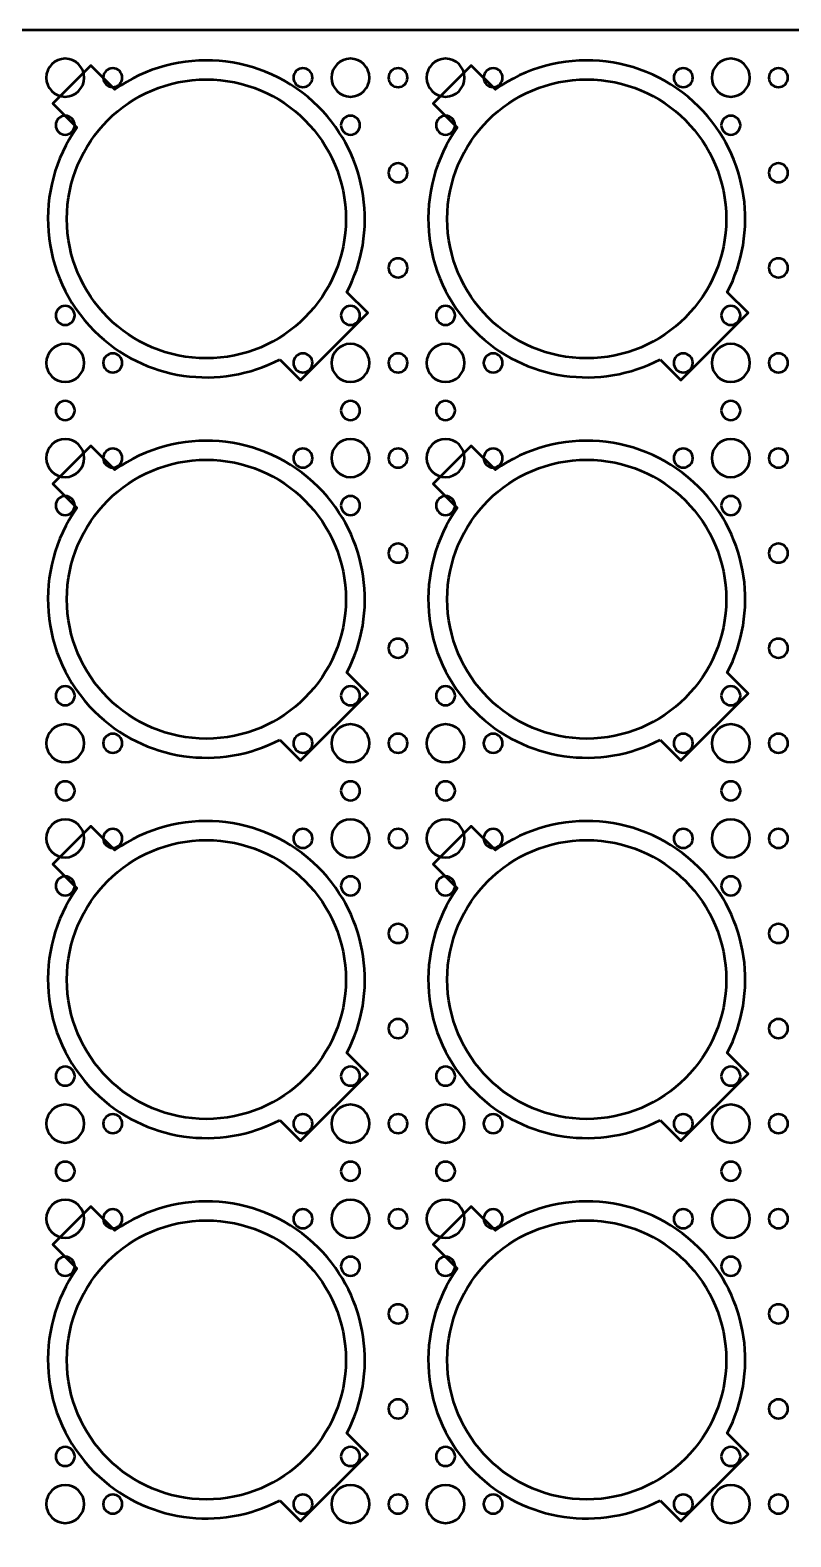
# Model space of a CAD drawing. Header units: centimetres. Extents: x -25 to 25, y -21 to 21.
# Drawn here: x -0.8 to 11.2, y -2.77 to 21 of the extents above; entities that cross this region are included whole.
import ezdxf

# ---------------------------------------------------------------- set-up
doc = ezdxf.new("R2010")
doc.units = ezdxf.units.CM
doc.header["$MEASUREMENT"] = 0
doc.layers.add('Layer 1', color=7, linetype='Continuous')

msp = doc.modelspace()

# ---------------------------------------------------------------- linework, layer by layer
at = {"layer": 'Layer 1', "lineweight": 53}
msp.add_lwpolyline([(-25, -21), (25, -21), (25, 21), (-25, 21), (-25, -21)], close=True, dxfattribs=at)
for centre in [(1.97716, 18.02285), (7.97716, 18.02285), (1.97716, 12.02285), (7.97716, 12.02285), (1.97716, 6.02285), (7.97716, 6.02285), (1.97716, 0.02285), (7.97716, 0.02285)]:
    msp.add_ellipse(centre, major_axis=(0, 2.2), ratio=1, dxfattribs=at)
at = {"layer": 'Layer 1', "color": 5, "lineweight": 53}
for points in [[(3.13361, 15.80574), (2.19115, 15.31382), (1.00093, 15.46354), (0.2094, 16.25508), (0.2094, 16.25508), (-0.66446, 17.12894), (-0.75602, 18.48869), (-0.06557, 19.46454), (-0.06557, 19.46454), (-0.06557, 19.46454), (-0.44468, 19.84365), (-0.44468, 19.84365), (-0.44468, 19.84365), (-0.44468, 19.84365), (0.15636, 20.44469), (0.15636, 20.44469), (0.15636, 20.44469), (0.15636, 20.44469), (0.53547, 20.06558), (0.53547, 20.06558), (0.53547, 20.06558), (1.51132, 20.75603), (2.87107, 20.66447), (3.74493, 19.79061), (3.74493, 19.79061), (4.53647, 18.99908), (4.68619, 17.80886), (4.19427, 16.8664), (4.19427, 16.8664), (4.19427, 16.8664), (4.52275, 16.53792), (4.52275, 16.53792), (4.52275, 16.53792), (4.52275, 16.53792), (3.46209, 15.47726), (3.46209, 15.47726), (3.46209, 15.47726), (3.46209, 15.47726), (3.13361, 15.80574), (3.13361, 15.80574)], [(9.13361, 15.80574), (8.19115, 15.31382), (7.00093, 15.46354), (6.2094, 16.25508), (6.2094, 16.25508), (5.33554, 17.12894), (5.24398, 18.48869), (5.93443, 19.46454), (5.93443, 19.46454), (5.93443, 19.46454), (5.55532, 19.84365), (5.55532, 19.84365), (5.55532, 19.84365), (5.55532, 19.84365), (6.15636, 20.44469), (6.15636, 20.44469), (6.15636, 20.44469), (6.15636, 20.44469), (6.53547, 20.06558), (6.53547, 20.06558), (6.53547, 20.06558), (7.51132, 20.75603), (8.87107, 20.66447), (9.74493, 19.79061), (9.74493, 19.79061), (10.53647, 18.99908), (10.68619, 17.80886), (10.19427, 16.8664), (10.19427, 16.8664), (10.19427, 16.8664), (10.52275, 16.53792), (10.52275, 16.53792), (10.52275, 16.53792), (10.52275, 16.53792), (9.46209, 15.47726), (9.46209, 15.47726), (9.46209, 15.47726), (9.46209, 15.47726), (9.13361, 15.80574), (9.13361, 15.80574)], [(3.13361, 9.80574), (2.19115, 9.31382), (1.00093, 9.46354), (0.2094, 10.25508), (0.2094, 10.25508), (-0.66446, 11.12894), (-0.75602, 12.48869), (-0.06557, 13.46454), (-0.06557, 13.46454), (-0.06557, 13.46454), (-0.44468, 13.84365), (-0.44468, 13.84365), (-0.44468, 13.84365), (-0.44468, 13.84365), (0.15636, 14.44469), (0.15636, 14.44469), (0.15636, 14.44469), (0.15636, 14.44469), (0.53547, 14.06558), (0.53547, 14.06558), (0.53547, 14.06558), (1.51132, 14.75603), (2.87107, 14.66447), (3.74493, 13.79061), (3.74493, 13.79061), (4.53647, 12.99908), (4.68619, 11.80886), (4.19427, 10.8664), (4.19427, 10.8664), (4.19427, 10.8664), (4.52275, 10.53792), (4.52275, 10.53792), (4.52275, 10.53792), (4.52275, 10.53792), (3.46209, 9.47726), (3.46209, 9.47726), (3.46209, 9.47726), (3.46209, 9.47726), (3.13361, 9.80574), (3.13361, 9.80574)], [(9.13361, 9.80574), (8.19115, 9.31382), (7.00093, 9.46354), (6.2094, 10.25508), (6.2094, 10.25508), (5.33554, 11.12894), (5.24398, 12.48869), (5.93443, 13.46454), (5.93443, 13.46454), (5.93443, 13.46454), (5.55532, 13.84365), (5.55532, 13.84365), (5.55532, 13.84365), (5.55532, 13.84365), (6.15636, 14.44469), (6.15636, 14.44469), (6.15636, 14.44469), (6.15636, 14.44469), (6.53547, 14.06558), (6.53547, 14.06558), (6.53547, 14.06558), (7.51132, 14.75603), (8.87107, 14.66447), (9.74493, 13.79061), (9.74493, 13.79061), (10.53647, 12.99908), (10.68619, 11.80886), (10.19427, 10.8664), (10.19427, 10.8664), (10.19427, 10.8664), (10.52275, 10.53792), (10.52275, 10.53792), (10.52275, 10.53792), (10.52275, 10.53792), (9.46209, 9.47726), (9.46209, 9.47726), (9.46209, 9.47726), (9.46209, 9.47726), (9.13361, 9.80574), (9.13361, 9.80574)], [(3.13361, 3.80574), (2.19115, 3.31382), (1.00093, 3.46354), (0.2094, 4.25508), (0.2094, 4.25508), (-0.66446, 5.12894), (-0.75602, 6.48869), (-0.06557, 7.46454), (-0.06557, 7.46454), (-0.06557, 7.46454), (-0.44468, 7.84365), (-0.44468, 7.84365), (-0.44468, 7.84365), (-0.44468, 7.84365), (0.15636, 8.44469), (0.15636, 8.44469), (0.15636, 8.44469), (0.15636, 8.44469), (0.53547, 8.06558), (0.53547, 8.06558), (0.53547, 8.06558), (1.51132, 8.75603), (2.87107, 8.66447), (3.74493, 7.79061), (3.74493, 7.79061), (4.53647, 6.99908), (4.68619, 5.80886), (4.19427, 4.8664), (4.19427, 4.8664), (4.19427, 4.8664), (4.52275, 4.53792), (4.52275, 4.53792), (4.52275, 4.53792), (4.52275, 4.53792), (3.46209, 3.47726), (3.46209, 3.47726), (3.46209, 3.47726), (3.46209, 3.47726), (3.13361, 3.80574), (3.13361, 3.80574)], [(9.13361, 3.80574), (8.19115, 3.31382), (7.00093, 3.46354), (6.2094, 4.25508), (6.2094, 4.25508), (5.33554, 5.12894), (5.24398, 6.48869), (5.93443, 7.46454), (5.93443, 7.46454), (5.93443, 7.46454), (5.55532, 7.84365), (5.55532, 7.84365), (5.55532, 7.84365), (5.55532, 7.84365), (6.15636, 8.44469), (6.15636, 8.44469), (6.15636, 8.44469), (6.15636, 8.44469), (6.53547, 8.06558), (6.53547, 8.06558), (6.53547, 8.06558), (7.51132, 8.75603), (8.87107, 8.66447), (9.74493, 7.79061), (9.74493, 7.79061), (10.53647, 6.99908), (10.68619, 5.80886), (10.19427, 4.8664), (10.19427, 4.8664), (10.19427, 4.8664), (10.52275, 4.53792), (10.52275, 4.53792), (10.52275, 4.53792), (10.52275, 4.53792), (9.46209, 3.47726), (9.46209, 3.47726), (9.46209, 3.47726), (9.46209, 3.47726), (9.13361, 3.80574), (9.13361, 3.80574)], [(3.13361, -2.19426), (2.19115, -2.68618), (1.00093, -2.53646), (0.2094, -1.74492), (0.2094, -1.74492), (-0.66446, -0.87106), (-0.75602, 0.48869), (-0.06557, 1.46454), (-0.06557, 1.46454), (-0.06557, 1.46454), (-0.44468, 1.84365), (-0.44468, 1.84365), (-0.44468, 1.84365), (-0.44468, 1.84365), (0.15636, 2.44469), (0.15636, 2.44469), (0.15636, 2.44469), (0.15636, 2.44469), (0.53547, 2.06558), (0.53547, 2.06558), (0.53547, 2.06558), (1.51132, 2.75603), (2.87107, 2.66447), (3.74493, 1.79061), (3.74493, 1.79061), (4.53647, 0.99908), (4.68619, -0.19114), (4.19427, -1.1336), (4.19427, -1.1336), (4.19427, -1.1336), (4.52275, -1.46208), (4.52275, -1.46208), (4.52275, -1.46208), (4.52275, -1.46208), (3.46209, -2.52274), (3.46209, -2.52274), (3.46209, -2.52274), (3.46209, -2.52274), (3.13361, -2.19426), (3.13361, -2.19426)], [(9.13361, -2.19426), (8.19115, -2.68618), (7.00093, -2.53646), (6.2094, -1.74492), (6.2094, -1.74492), (5.33554, -0.87106), (5.24398, 0.48869), (5.93443, 1.46454), (5.93443, 1.46454), (5.93443, 1.46454), (5.55532, 1.84365), (5.55532, 1.84365), (5.55532, 1.84365), (5.55532, 1.84365), (6.15636, 2.44469), (6.15636, 2.44469), (6.15636, 2.44469), (6.15636, 2.44469), (6.53547, 2.06558), (6.53547, 2.06558), (6.53547, 2.06558), (7.51132, 2.75603), (8.87107, 2.66447), (9.74493, 1.79061), (9.74493, 1.79061), (10.53647, 0.99908), (10.68619, -0.19114), (10.19427, -1.1336), (10.19427, -1.1336), (10.19427, -1.1336), (10.52275, -1.46208), (10.52275, -1.46208), (10.52275, -1.46208), (10.52275, -1.46208), (9.46209, -2.52274), (9.46209, -2.52274), (9.46209, -2.52274), (9.46209, -2.52274), (9.13361, -2.19426), (9.13361, -2.19426)]]:
    msp.add_open_spline(points, degree=3, knots=[0, 0, 0, 0, 0.09090909, 0.09090909, 0.09090909, 0.09090909, 0.18181818, 0.18181818, 0.18181818, 0.18181818, 0.27272727, 0.27272727, 0.27272727, 0.27272727, 0.36363636, 0.36363636, 0.36363636, 0.36363636, 0.45454545, 0.45454545, 0.45454545, 0.45454545, 0.54545455, 0.54545455, 0.54545455, 0.54545455, 0.63636364, 0.63636364, 0.63636364, 0.63636364, 0.72727273, 0.72727273, 0.72727273, 0.72727273, 0.81818182, 0.81818182, 0.81818182, 0.81818182, 1, 1, 1, 1], dxfattribs=at)
at = {"layer": 'Layer 1', "lineweight": 53}
for points in [[(-0.25, 20.55002), (-0.08431, 20.55002), (0.05, 20.41571), (0.05, 20.25002), (0.05, 20.25002), (0.05, 20.08433), (-0.08431, 19.95002), (-0.25, 19.95002), (-0.25, 19.95002), (-0.41569, 19.95002), (-0.55, 20.08433), (-0.55, 20.25002), (-0.55, 20.25002), (-0.55, 20.41571), (-0.41569, 20.55002), (-0.25, 20.55002)], [(4.25, 20.55002), (4.41569, 20.55002), (4.55, 20.41571), (4.55, 20.25002), (4.55, 20.25002), (4.55, 20.08433), (4.41569, 19.95002), (4.25, 19.95002), (4.25, 19.95002), (4.08431, 19.95002), (3.95, 20.08433), (3.95, 20.25002), (3.95, 20.25002), (3.95, 20.41571), (4.08431, 20.55002), (4.25, 20.55002)], [(5.75, 20.55002), (5.91569, 20.55002), (6.05, 20.41571), (6.05, 20.25002), (6.05, 20.25002), (6.05, 20.08433), (5.91569, 19.95002), (5.75, 19.95002), (5.75, 19.95002), (5.58431, 19.95002), (5.45, 20.08433), (5.45, 20.25002), (5.45, 20.25002), (5.45, 20.41571), (5.58431, 20.55002), (5.75, 20.55002)], [(10.25, 20.55002), (10.41569, 20.55002), (10.55, 20.41571), (10.55, 20.25002), (10.55, 20.25002), (10.55, 20.08433), (10.41569, 19.95002), (10.25, 19.95002), (10.25, 19.95002), (10.08431, 19.95002), (9.95, 20.08433), (9.95, 20.25002), (9.95, 20.25002), (9.95, 20.41571), (10.08431, 20.55002), (10.25, 20.55002)], [(0.5, 20.40002), (0.58284, 20.40002), (0.65, 20.33286), (0.65, 20.25002), (0.65, 20.25002), (0.65, 20.16718), (0.58284, 20.10002), (0.5, 20.10002), (0.5, 20.10002), (0.41716, 20.10002), (0.35, 20.16718), (0.35, 20.25002), (0.35, 20.25002), (0.35, 20.33286), (0.41716, 20.40002), (0.5, 20.40002)], [(3.5, 20.40002), (3.58284, 20.40002), (3.65, 20.33286), (3.65, 20.25002), (3.65, 20.25002), (3.65, 20.16718), (3.58284, 20.10002), (3.5, 20.10002), (3.5, 20.10002), (3.41716, 20.10002), (3.35, 20.16718), (3.35, 20.25002), (3.35, 20.25002), (3.35, 20.33286), (3.41716, 20.40002), (3.5, 20.40002)], [(5, 20.40002), (5.08284, 20.40002), (5.15, 20.33286), (5.15, 20.25002), (5.15, 20.25002), (5.15, 20.16718), (5.08284, 20.10002), (5, 20.10002), (5, 20.10002), (4.91716, 20.10002), (4.85, 20.16718), (4.85, 20.25002), (4.85, 20.25002), (4.85, 20.33286), (4.91716, 20.40002), (5, 20.40002)], [(6.5, 20.40002), (6.58284, 20.40002), (6.65, 20.33286), (6.65, 20.25002), (6.65, 20.25002), (6.65, 20.16718), (6.58284, 20.10002), (6.5, 20.10002), (6.5, 20.10002), (6.41716, 20.10002), (6.35, 20.16718), (6.35, 20.25002), (6.35, 20.25002), (6.35, 20.33286), (6.41716, 20.40002), (6.5, 20.40002)], [(9.5, 20.40002), (9.58284, 20.40002), (9.65, 20.33286), (9.65, 20.25002), (9.65, 20.25002), (9.65, 20.16718), (9.58284, 20.10002), (9.5, 20.10002), (9.5, 20.10002), (9.41716, 20.10002), (9.35, 20.16718), (9.35, 20.25002), (9.35, 20.25002), (9.35, 20.33286), (9.41716, 20.40002), (9.5, 20.40002)], [(11, 20.40002), (11.08284, 20.40002), (11.15, 20.33286), (11.15, 20.25002), (11.15, 20.25002), (11.15, 20.16718), (11.08284, 20.10002), (11, 20.10002), (11, 20.10002), (10.91716, 20.10002), (10.85, 20.16718), (10.85, 20.25002), (10.85, 20.25002), (10.85, 20.33286), (10.91716, 20.40002), (11, 20.40002)], [(-0.4, 19.50002), (-0.4, 19.58286), (-0.33284, 19.65002), (-0.25, 19.65002), (-0.25, 19.65002), (-0.16716, 19.65002), (-0.1, 19.58286), (-0.1, 19.50002), (-0.1, 19.50002), (-0.1, 19.41718), (-0.16716, 19.35002), (-0.25, 19.35002), (-0.25, 19.35002), (-0.33284, 19.35002), (-0.4, 19.41718), (-0.4, 19.50002)], [(4.1, 19.50002), (4.1, 19.58286), (4.16716, 19.65002), (4.25, 19.65002), (4.25, 19.65002), (4.33284, 19.65002), (4.4, 19.58286), (4.4, 19.50002), (4.4, 19.50002), (4.4, 19.41718), (4.33284, 19.35002), (4.25, 19.35002), (4.25, 19.35002), (4.16716, 19.35002), (4.1, 19.41718), (4.1, 19.50002)], [(5.6, 19.50002), (5.6, 19.58286), (5.66716, 19.65002), (5.75, 19.65002), (5.75, 19.65002), (5.83284, 19.65002), (5.9, 19.58286), (5.9, 19.50002), (5.9, 19.50002), (5.9, 19.41718), (5.83284, 19.35002), (5.75, 19.35002), (5.75, 19.35002), (5.66716, 19.35002), (5.6, 19.41718), (5.6, 19.50002)], [(10.1, 19.50002), (10.1, 19.58286), (10.16716, 19.65002), (10.25, 19.65002), (10.25, 19.65002), (10.33284, 19.65002), (10.4, 19.58286), (10.4, 19.50002), (10.4, 19.50002), (10.4, 19.41718), (10.33284, 19.35002), (10.25, 19.35002), (10.25, 19.35002), (10.16716, 19.35002), (10.1, 19.41718), (10.1, 19.50002)], [(5, 18.90002), (5.08284, 18.90002), (5.15, 18.83286), (5.15, 18.75002), (5.15, 18.75002), (5.15, 18.66718), (5.08284, 18.60002), (5, 18.60002), (5, 18.60002), (4.91716, 18.60002), (4.85, 18.66718), (4.85, 18.75002), (4.85, 18.75002), (4.85, 18.83286), (4.91716, 18.90002), (5, 18.90002)], [(11, 18.90002), (11.08284, 18.90002), (11.15, 18.83286), (11.15, 18.75002), (11.15, 18.75002), (11.15, 18.66718), (11.08284, 18.60002), (11, 18.60002), (11, 18.60002), (10.91716, 18.60002), (10.85, 18.66718), (10.85, 18.75002), (10.85, 18.75002), (10.85, 18.83286), (10.91716, 18.90002), (11, 18.90002)], [(5, 17.40002), (5.08284, 17.40002), (5.15, 17.33286), (5.15, 17.25002), (5.15, 17.25002), (5.15, 17.16718), (5.08284, 17.10002), (5, 17.10002), (5, 17.10002), (4.91716, 17.10002), (4.85, 17.16718), (4.85, 17.25002), (4.85, 17.25002), (4.85, 17.33286), (4.91716, 17.40002), (5, 17.40002)], [(11, 17.40002), (11.08284, 17.40002), (11.15, 17.33286), (11.15, 17.25002), (11.15, 17.25002), (11.15, 17.16718), (11.08284, 17.10002), (11, 17.10002), (11, 17.10002), (10.91716, 17.10002), (10.85, 17.16718), (10.85, 17.25002), (10.85, 17.25002), (10.85, 17.33286), (10.91716, 17.40002), (11, 17.40002)], [(-0.4, 16.50002), (-0.4, 16.58286), (-0.33284, 16.65002), (-0.25, 16.65002), (-0.25, 16.65002), (-0.16716, 16.65002), (-0.1, 16.58286), (-0.1, 16.50002), (-0.1, 16.50002), (-0.1, 16.41718), (-0.16716, 16.35002), (-0.25, 16.35002), (-0.25, 16.35002), (-0.33284, 16.35002), (-0.4, 16.41718), (-0.4, 16.50002)], [(4.1, 16.50002), (4.1, 16.58286), (4.16716, 16.65002), (4.25, 16.65002), (4.25, 16.65002), (4.33284, 16.65002), (4.4, 16.58286), (4.4, 16.50002), (4.4, 16.50002), (4.4, 16.41718), (4.33284, 16.35002), (4.25, 16.35002), (4.25, 16.35002), (4.16716, 16.35002), (4.1, 16.41718), (4.1, 16.50002)], [(5.6, 16.50002), (5.6, 16.58286), (5.66716, 16.65002), (5.75, 16.65002), (5.75, 16.65002), (5.83284, 16.65002), (5.9, 16.58286), (5.9, 16.50002), (5.9, 16.50002), (5.9, 16.41718), (5.83284, 16.35002), (5.75, 16.35002), (5.75, 16.35002), (5.66716, 16.35002), (5.6, 16.41718), (5.6, 16.50002)], [(10.1, 16.50002), (10.1, 16.58286), (10.16716, 16.65002), (10.25, 16.65002), (10.25, 16.65002), (10.33284, 16.65002), (10.4, 16.58286), (10.4, 16.50002), (10.4, 16.50002), (10.4, 16.41718), (10.33284, 16.35002), (10.25, 16.35002), (10.25, 16.35002), (10.16716, 16.35002), (10.1, 16.41718), (10.1, 16.50002)], [(-0.25, 16.05002), (-0.08431, 16.05002), (0.05, 15.91571), (0.05, 15.75002), (0.05, 15.75002), (0.05, 15.58433), (-0.08431, 15.45002), (-0.25, 15.45002), (-0.25, 15.45002), (-0.41569, 15.45002), (-0.55, 15.58433), (-0.55, 15.75002), (-0.55, 15.75002), (-0.55, 15.91571), (-0.41569, 16.05002), (-0.25, 16.05002)], [(4.25, 16.05002), (4.41569, 16.05002), (4.55, 15.91571), (4.55, 15.75002), (4.55, 15.75002), (4.55, 15.58433), (4.41569, 15.45002), (4.25, 15.45002), (4.25, 15.45002), (4.08431, 15.45002), (3.95, 15.58433), (3.95, 15.75002), (3.95, 15.75002), (3.95, 15.91571), (4.08431, 16.05002), (4.25, 16.05002)], [(5.75, 16.05002), (5.91569, 16.05002), (6.05, 15.91571), (6.05, 15.75002), (6.05, 15.75002), (6.05, 15.58433), (5.91569, 15.45002), (5.75, 15.45002), (5.75, 15.45002), (5.58431, 15.45002), (5.45, 15.58433), (5.45, 15.75002), (5.45, 15.75002), (5.45, 15.91571), (5.58431, 16.05002), (5.75, 16.05002)], [(10.25, 16.05002), (10.41569, 16.05002), (10.55, 15.91571), (10.55, 15.75002), (10.55, 15.75002), (10.55, 15.58433), (10.41569, 15.45002), (10.25, 15.45002), (10.25, 15.45002), (10.08431, 15.45002), (9.95, 15.58433), (9.95, 15.75002), (9.95, 15.75002), (9.95, 15.91571), (10.08431, 16.05002), (10.25, 16.05002)], [(0.5, 15.90002), (0.58284, 15.90002), (0.65, 15.83286), (0.65, 15.75002), (0.65, 15.75002), (0.65, 15.66718), (0.58284, 15.60002), (0.5, 15.60002), (0.5, 15.60002), (0.41716, 15.60002), (0.35, 15.66718), (0.35, 15.75002), (0.35, 15.75002), (0.35, 15.83286), (0.41716, 15.90002), (0.5, 15.90002)], [(3.5, 15.90002), (3.58284, 15.90002), (3.65, 15.83286), (3.65, 15.75002), (3.65, 15.75002), (3.65, 15.66718), (3.58284, 15.60002), (3.5, 15.60002), (3.5, 15.60002), (3.41716, 15.60002), (3.35, 15.66718), (3.35, 15.75002), (3.35, 15.75002), (3.35, 15.83286), (3.41716, 15.90002), (3.5, 15.90002)], [(5, 15.90002), (5.08284, 15.90002), (5.15, 15.83286), (5.15, 15.75002), (5.15, 15.75002), (5.15, 15.66718), (5.08284, 15.60002), (5, 15.60002), (5, 15.60002), (4.91716, 15.60002), (4.85, 15.66718), (4.85, 15.75002), (4.85, 15.75002), (4.85, 15.83286), (4.91716, 15.90002), (5, 15.90002)], [(6.5, 15.90002), (6.58284, 15.90002), (6.65, 15.83286), (6.65, 15.75002), (6.65, 15.75002), (6.65, 15.66718), (6.58284, 15.60002), (6.5, 15.60002), (6.5, 15.60002), (6.41716, 15.60002), (6.35, 15.66718), (6.35, 15.75002), (6.35, 15.75002), (6.35, 15.83286), (6.41716, 15.90002), (6.5, 15.90002)], [(9.5, 15.90002), (9.58284, 15.90002), (9.65, 15.83286), (9.65, 15.75002), (9.65, 15.75002), (9.65, 15.66718), (9.58284, 15.60002), (9.5, 15.60002), (9.5, 15.60002), (9.41716, 15.60002), (9.35, 15.66718), (9.35, 15.75002), (9.35, 15.75002), (9.35, 15.83286), (9.41716, 15.90002), (9.5, 15.90002)], [(11, 15.90002), (11.08284, 15.90002), (11.15, 15.83286), (11.15, 15.75002), (11.15, 15.75002), (11.15, 15.66718), (11.08284, 15.60002), (11, 15.60002), (11, 15.60002), (10.91716, 15.60002), (10.85, 15.66718), (10.85, 15.75002), (10.85, 15.75002), (10.85, 15.83286), (10.91716, 15.90002), (11, 15.90002)], [(-0.4, 15.00002), (-0.4, 15.08286), (-0.33284, 15.15002), (-0.25, 15.15002), (-0.25, 15.15002), (-0.16716, 15.15002), (-0.1, 15.08286), (-0.1, 15.00002), (-0.1, 15.00002), (-0.1, 14.91718), (-0.16716, 14.85002), (-0.25, 14.85002), (-0.25, 14.85002), (-0.33284, 14.85002), (-0.4, 14.91718), (-0.4, 15.00002)], [(4.1, 15.00002), (4.1, 15.08286), (4.16716, 15.15002), (4.25, 15.15002), (4.25, 15.15002), (4.33284, 15.15002), (4.4, 15.08286), (4.4, 15.00002), (4.4, 15.00002), (4.4, 14.91718), (4.33284, 14.85002), (4.25, 14.85002), (4.25, 14.85002), (4.16716, 14.85002), (4.1, 14.91718), (4.1, 15.00002)], [(5.6, 15.00002), (5.6, 15.08286), (5.66716, 15.15002), (5.75, 15.15002), (5.75, 15.15002), (5.83284, 15.15002), (5.9, 15.08286), (5.9, 15.00002), (5.9, 15.00002), (5.9, 14.91718), (5.83284, 14.85002), (5.75, 14.85002), (5.75, 14.85002), (5.66716, 14.85002), (5.6, 14.91718), (5.6, 15.00002)], [(10.1, 15.00002), (10.1, 15.08286), (10.16716, 15.15002), (10.25, 15.15002), (10.25, 15.15002), (10.33284, 15.15002), (10.4, 15.08286), (10.4, 15.00002), (10.4, 15.00002), (10.4, 14.91718), (10.33284, 14.85002), (10.25, 14.85002), (10.25, 14.85002), (10.16716, 14.85002), (10.1, 14.91718), (10.1, 15.00002)], [(-0.25, 14.55002), (-0.08431, 14.55002), (0.05, 14.41571), (0.05, 14.25002), (0.05, 14.25002), (0.05, 14.08433), (-0.08431, 13.95002), (-0.25, 13.95002), (-0.25, 13.95002), (-0.41569, 13.95002), (-0.55, 14.08433), (-0.55, 14.25002), (-0.55, 14.25002), (-0.55, 14.41571), (-0.41569, 14.55002), (-0.25, 14.55002)], [(4.25, 14.55002), (4.41569, 14.55002), (4.55, 14.41571), (4.55, 14.25002), (4.55, 14.25002), (4.55, 14.08433), (4.41569, 13.95002), (4.25, 13.95002), (4.25, 13.95002), (4.08431, 13.95002), (3.95, 14.08433), (3.95, 14.25002), (3.95, 14.25002), (3.95, 14.41571), (4.08431, 14.55002), (4.25, 14.55002)], [(5.75, 14.55002), (5.91569, 14.55002), (6.05, 14.41571), (6.05, 14.25002), (6.05, 14.25002), (6.05, 14.08433), (5.91569, 13.95002), (5.75, 13.95002), (5.75, 13.95002), (5.58431, 13.95002), (5.45, 14.08433), (5.45, 14.25002), (5.45, 14.25002), (5.45, 14.41571), (5.58431, 14.55002), (5.75, 14.55002)], [(10.25, 14.55002), (10.41569, 14.55002), (10.55, 14.41571), (10.55, 14.25002), (10.55, 14.25002), (10.55, 14.08433), (10.41569, 13.95002), (10.25, 13.95002), (10.25, 13.95002), (10.08431, 13.95002), (9.95, 14.08433), (9.95, 14.25002), (9.95, 14.25002), (9.95, 14.41571), (10.08431, 14.55002), (10.25, 14.55002)], [(0.5, 14.40002), (0.58284, 14.40002), (0.65, 14.33286), (0.65, 14.25002), (0.65, 14.25002), (0.65, 14.16718), (0.58284, 14.10002), (0.5, 14.10002), (0.5, 14.10002), (0.41716, 14.10002), (0.35, 14.16718), (0.35, 14.25002), (0.35, 14.25002), (0.35, 14.33286), (0.41716, 14.40002), (0.5, 14.40002)], [(3.5, 14.40002), (3.58284, 14.40002), (3.65, 14.33286), (3.65, 14.25002), (3.65, 14.25002), (3.65, 14.16718), (3.58284, 14.10002), (3.5, 14.10002), (3.5, 14.10002), (3.41716, 14.10002), (3.35, 14.16718), (3.35, 14.25002), (3.35, 14.25002), (3.35, 14.33286), (3.41716, 14.40002), (3.5, 14.40002)], [(5, 14.40002), (5.08284, 14.40002), (5.15, 14.33286), (5.15, 14.25002), (5.15, 14.25002), (5.15, 14.16718), (5.08284, 14.10002), (5, 14.10002), (5, 14.10002), (4.91716, 14.10002), (4.85, 14.16718), (4.85, 14.25002), (4.85, 14.25002), (4.85, 14.33286), (4.91716, 14.40002), (5, 14.40002)], [(6.5, 14.40002), (6.58284, 14.40002), (6.65, 14.33286), (6.65, 14.25002), (6.65, 14.25002), (6.65, 14.16718), (6.58284, 14.10002), (6.5, 14.10002), (6.5, 14.10002), (6.41716, 14.10002), (6.35, 14.16718), (6.35, 14.25002), (6.35, 14.25002), (6.35, 14.33286), (6.41716, 14.40002), (6.5, 14.40002)], [(9.5, 14.40002), (9.58284, 14.40002), (9.65, 14.33286), (9.65, 14.25002), (9.65, 14.25002), (9.65, 14.16718), (9.58284, 14.10002), (9.5, 14.10002), (9.5, 14.10002), (9.41716, 14.10002), (9.35, 14.16718), (9.35, 14.25002), (9.35, 14.25002), (9.35, 14.33286), (9.41716, 14.40002), (9.5, 14.40002)], [(11, 14.40002), (11.08284, 14.40002), (11.15, 14.33286), (11.15, 14.25002), (11.15, 14.25002), (11.15, 14.16718), (11.08284, 14.10002), (11, 14.10002), (11, 14.10002), (10.91716, 14.10002), (10.85, 14.16718), (10.85, 14.25002), (10.85, 14.25002), (10.85, 14.33286), (10.91716, 14.40002), (11, 14.40002)], [(-0.4, 13.50002), (-0.4, 13.58286), (-0.33284, 13.65002), (-0.25, 13.65002), (-0.25, 13.65002), (-0.16716, 13.65002), (-0.1, 13.58286), (-0.1, 13.50002), (-0.1, 13.50002), (-0.1, 13.41718), (-0.16716, 13.35002), (-0.25, 13.35002), (-0.25, 13.35002), (-0.33284, 13.35002), (-0.4, 13.41718), (-0.4, 13.50002)], [(4.1, 13.50002), (4.1, 13.58286), (4.16716, 13.65002), (4.25, 13.65002), (4.25, 13.65002), (4.33284, 13.65002), (4.4, 13.58286), (4.4, 13.50002), (4.4, 13.50002), (4.4, 13.41718), (4.33284, 13.35002), (4.25, 13.35002), (4.25, 13.35002), (4.16716, 13.35002), (4.1, 13.41718), (4.1, 13.50002)], [(5.6, 13.50002), (5.6, 13.58286), (5.66716, 13.65002), (5.75, 13.65002), (5.75, 13.65002), (5.83284, 13.65002), (5.9, 13.58286), (5.9, 13.50002), (5.9, 13.50002), (5.9, 13.41718), (5.83284, 13.35002), (5.75, 13.35002), (5.75, 13.35002), (5.66716, 13.35002), (5.6, 13.41718), (5.6, 13.50002)], [(10.1, 13.50002), (10.1, 13.58286), (10.16716, 13.65002), (10.25, 13.65002), (10.25, 13.65002), (10.33284, 13.65002), (10.4, 13.58286), (10.4, 13.50002), (10.4, 13.50002), (10.4, 13.41718), (10.33284, 13.35002), (10.25, 13.35002), (10.25, 13.35002), (10.16716, 13.35002), (10.1, 13.41718), (10.1, 13.50002)], [(5, 12.90002), (5.08284, 12.90002), (5.15, 12.83286), (5.15, 12.75002), (5.15, 12.75002), (5.15, 12.66718), (5.08284, 12.60002), (5, 12.60002), (5, 12.60002), (4.91716, 12.60002), (4.85, 12.66718), (4.85, 12.75002), (4.85, 12.75002), (4.85, 12.83286), (4.91716, 12.90002), (5, 12.90002)], [(11, 12.90002), (11.08284, 12.90002), (11.15, 12.83286), (11.15, 12.75002), (11.15, 12.75002), (11.15, 12.66718), (11.08284, 12.60002), (11, 12.60002), (11, 12.60002), (10.91716, 12.60002), (10.85, 12.66718), (10.85, 12.75002), (10.85, 12.75002), (10.85, 12.83286), (10.91716, 12.90002), (11, 12.90002)], [(5, 11.40002), (5.08284, 11.40002), (5.15, 11.33286), (5.15, 11.25002), (5.15, 11.25002), (5.15, 11.16718), (5.08284, 11.10002), (5, 11.10002), (5, 11.10002), (4.91716, 11.10002), (4.85, 11.16718), (4.85, 11.25002), (4.85, 11.25002), (4.85, 11.33286), (4.91716, 11.40002), (5, 11.40002)], [(11, 11.40002), (11.08284, 11.40002), (11.15, 11.33286), (11.15, 11.25002), (11.15, 11.25002), (11.15, 11.16718), (11.08284, 11.10002), (11, 11.10002), (11, 11.10002), (10.91716, 11.10002), (10.85, 11.16718), (10.85, 11.25002), (10.85, 11.25002), (10.85, 11.33286), (10.91716, 11.40002), (11, 11.40002)], [(-0.4, 10.50002), (-0.4, 10.58286), (-0.33284, 10.65002), (-0.25, 10.65002), (-0.25, 10.65002), (-0.16716, 10.65002), (-0.1, 10.58286), (-0.1, 10.50002), (-0.1, 10.50002), (-0.1, 10.41718), (-0.16716, 10.35002), (-0.25, 10.35002), (-0.25, 10.35002), (-0.33284, 10.35002), (-0.4, 10.41718), (-0.4, 10.50002)], [(4.1, 10.50002), (4.1, 10.58286), (4.16716, 10.65002), (4.25, 10.65002), (4.25, 10.65002), (4.33284, 10.65002), (4.4, 10.58286), (4.4, 10.50002), (4.4, 10.50002), (4.4, 10.41718), (4.33284, 10.35002), (4.25, 10.35002), (4.25, 10.35002), (4.16716, 10.35002), (4.1, 10.41718), (4.1, 10.50002)], [(5.6, 10.50002), (5.6, 10.58286), (5.66716, 10.65002), (5.75, 10.65002), (5.75, 10.65002), (5.83284, 10.65002), (5.9, 10.58286), (5.9, 10.50002), (5.9, 10.50002), (5.9, 10.41718), (5.83284, 10.35002), (5.75, 10.35002), (5.75, 10.35002), (5.66716, 10.35002), (5.6, 10.41718), (5.6, 10.50002)], [(10.1, 10.50002), (10.1, 10.58286), (10.16716, 10.65002), (10.25, 10.65002), (10.25, 10.65002), (10.33284, 10.65002), (10.4, 10.58286), (10.4, 10.50002), (10.4, 10.50002), (10.4, 10.41718), (10.33284, 10.35002), (10.25, 10.35002), (10.25, 10.35002), (10.16716, 10.35002), (10.1, 10.41718), (10.1, 10.50002)], [(-0.25, 10.05002), (-0.08431, 10.05002), (0.05, 9.91571), (0.05, 9.75002), (0.05, 9.75002), (0.05, 9.58433), (-0.08431, 9.45002), (-0.25, 9.45002), (-0.25, 9.45002), (-0.41569, 9.45002), (-0.55, 9.58433), (-0.55, 9.75002), (-0.55, 9.75002), (-0.55, 9.91571), (-0.41569, 10.05002), (-0.25, 10.05002)], [(4.25, 10.05002), (4.41569, 10.05002), (4.55, 9.91571), (4.55, 9.75002), (4.55, 9.75002), (4.55, 9.58433), (4.41569, 9.45002), (4.25, 9.45002), (4.25, 9.45002), (4.08431, 9.45002), (3.95, 9.58433), (3.95, 9.75002), (3.95, 9.75002), (3.95, 9.91571), (4.08431, 10.05002), (4.25, 10.05002)], [(5.75, 10.05002), (5.91569, 10.05002), (6.05, 9.91571), (6.05, 9.75002), (6.05, 9.75002), (6.05, 9.58433), (5.91569, 9.45002), (5.75, 9.45002), (5.75, 9.45002), (5.58431, 9.45002), (5.45, 9.58433), (5.45, 9.75002), (5.45, 9.75002), (5.45, 9.91571), (5.58431, 10.05002), (5.75, 10.05002)], [(10.25, 10.05002), (10.41569, 10.05002), (10.55, 9.91571), (10.55, 9.75002), (10.55, 9.75002), (10.55, 9.58433), (10.41569, 9.45002), (10.25, 9.45002), (10.25, 9.45002), (10.08431, 9.45002), (9.95, 9.58433), (9.95, 9.75002), (9.95, 9.75002), (9.95, 9.91571), (10.08431, 10.05002), (10.25, 10.05002)], [(0.5, 9.90002), (0.58284, 9.90002), (0.65, 9.83286), (0.65, 9.75002), (0.65, 9.75002), (0.65, 9.66718), (0.58284, 9.60002), (0.5, 9.60002), (0.5, 9.60002), (0.41716, 9.60002), (0.35, 9.66718), (0.35, 9.75002), (0.35, 9.75002), (0.35, 9.83286), (0.41716, 9.90002), (0.5, 9.90002)], [(3.5, 9.90002), (3.58284, 9.90002), (3.65, 9.83286), (3.65, 9.75002), (3.65, 9.75002), (3.65, 9.66718), (3.58284, 9.60002), (3.5, 9.60002), (3.5, 9.60002), (3.41716, 9.60002), (3.35, 9.66718), (3.35, 9.75002), (3.35, 9.75002), (3.35, 9.83286), (3.41716, 9.90002), (3.5, 9.90002)], [(5, 9.90002), (5.08284, 9.90002), (5.15, 9.83286), (5.15, 9.75002), (5.15, 9.75002), (5.15, 9.66718), (5.08284, 9.60002), (5, 9.60002), (5, 9.60002), (4.91716, 9.60002), (4.85, 9.66718), (4.85, 9.75002), (4.85, 9.75002), (4.85, 9.83286), (4.91716, 9.90002), (5, 9.90002)], [(6.5, 9.90002), (6.58284, 9.90002), (6.65, 9.83286), (6.65, 9.75002), (6.65, 9.75002), (6.65, 9.66718), (6.58284, 9.60002), (6.5, 9.60002), (6.5, 9.60002), (6.41716, 9.60002), (6.35, 9.66718), (6.35, 9.75002), (6.35, 9.75002), (6.35, 9.83286), (6.41716, 9.90002), (6.5, 9.90002)], [(9.5, 9.90002), (9.58284, 9.90002), (9.65, 9.83286), (9.65, 9.75002), (9.65, 9.75002), (9.65, 9.66718), (9.58284, 9.60002), (9.5, 9.60002), (9.5, 9.60002), (9.41716, 9.60002), (9.35, 9.66718), (9.35, 9.75002), (9.35, 9.75002), (9.35, 9.83286), (9.41716, 9.90002), (9.5, 9.90002)], [(11, 9.90002), (11.08284, 9.90002), (11.15, 9.83286), (11.15, 9.75002), (11.15, 9.75002), (11.15, 9.66718), (11.08284, 9.60002), (11, 9.60002), (11, 9.60002), (10.91716, 9.60002), (10.85, 9.66718), (10.85, 9.75002), (10.85, 9.75002), (10.85, 9.83286), (10.91716, 9.90002), (11, 9.90002)], [(-0.4, 9.00002), (-0.4, 9.08286), (-0.33284, 9.15002), (-0.25, 9.15002), (-0.25, 9.15002), (-0.16716, 9.15002), (-0.1, 9.08286), (-0.1, 9.00002), (-0.1, 9.00002), (-0.1, 8.91718), (-0.16716, 8.85002), (-0.25, 8.85002), (-0.25, 8.85002), (-0.33284, 8.85002), (-0.4, 8.91718), (-0.4, 9.00002)], [(4.1, 9.00002), (4.1, 9.08286), (4.16716, 9.15002), (4.25, 9.15002), (4.25, 9.15002), (4.33284, 9.15002), (4.4, 9.08286), (4.4, 9.00002), (4.4, 9.00002), (4.4, 8.91718), (4.33284, 8.85002), (4.25, 8.85002), (4.25, 8.85002), (4.16716, 8.85002), (4.1, 8.91718), (4.1, 9.00002)], [(5.6, 9.00002), (5.6, 9.08286), (5.66716, 9.15002), (5.75, 9.15002), (5.75, 9.15002), (5.83284, 9.15002), (5.9, 9.08286), (5.9, 9.00002), (5.9, 9.00002), (5.9, 8.91718), (5.83284, 8.85002), (5.75, 8.85002), (5.75, 8.85002), (5.66716, 8.85002), (5.6, 8.91718), (5.6, 9.00002)], [(10.1, 9.00002), (10.1, 9.08286), (10.16716, 9.15002), (10.25, 9.15002), (10.25, 9.15002), (10.33284, 9.15002), (10.4, 9.08286), (10.4, 9.00002), (10.4, 9.00002), (10.4, 8.91718), (10.33284, 8.85002), (10.25, 8.85002), (10.25, 8.85002), (10.16716, 8.85002), (10.1, 8.91718), (10.1, 9.00002)], [(-0.25, 8.55002), (-0.08431, 8.55002), (0.05, 8.41571), (0.05, 8.25002), (0.05, 8.25002), (0.05, 8.08433), (-0.08431, 7.95002), (-0.25, 7.95002), (-0.25, 7.95002), (-0.41569, 7.95002), (-0.55, 8.08433), (-0.55, 8.25002), (-0.55, 8.25002), (-0.55, 8.41571), (-0.41569, 8.55002), (-0.25, 8.55002)], [(0.5, 8.40002), (0.58284, 8.40002), (0.65, 8.33286), (0.65, 8.25002), (0.65, 8.25002), (0.65, 8.16718), (0.58284, 8.10002), (0.5, 8.10002), (0.5, 8.10002), (0.41716, 8.10002), (0.35, 8.16718), (0.35, 8.25002), (0.35, 8.25002), (0.35, 8.33286), (0.41716, 8.40002), (0.5, 8.40002)], [(3.5, 8.40002), (3.58284, 8.40002), (3.65, 8.33286), (3.65, 8.25002), (3.65, 8.25002), (3.65, 8.16718), (3.58284, 8.10002), (3.5, 8.10002), (3.5, 8.10002), (3.41716, 8.10002), (3.35, 8.16718), (3.35, 8.25002), (3.35, 8.25002), (3.35, 8.33286), (3.41716, 8.40002), (3.5, 8.40002)], [(4.25, 8.55002), (4.41569, 8.55002), (4.55, 8.41571), (4.55, 8.25002), (4.55, 8.25002), (4.55, 8.08433), (4.41569, 7.95002), (4.25, 7.95002), (4.25, 7.95002), (4.08431, 7.95002), (3.95, 8.08433), (3.95, 8.25002), (3.95, 8.25002), (3.95, 8.41571), (4.08431, 8.55002), (4.25, 8.55002)], [(5, 8.40002), (5.08284, 8.40002), (5.15, 8.33286), (5.15, 8.25002), (5.15, 8.25002), (5.15, 8.16718), (5.08284, 8.10002), (5, 8.10002), (5, 8.10002), (4.91716, 8.10002), (4.85, 8.16718), (4.85, 8.25002), (4.85, 8.25002), (4.85, 8.33286), (4.91716, 8.40002), (5, 8.40002)], [(5.75, 8.55002), (5.91569, 8.55002), (6.05, 8.41571), (6.05, 8.25002), (6.05, 8.25002), (6.05, 8.08433), (5.91569, 7.95002), (5.75, 7.95002), (5.75, 7.95002), (5.58431, 7.95002), (5.45, 8.08433), (5.45, 8.25002), (5.45, 8.25002), (5.45, 8.41571), (5.58431, 8.55002), (5.75, 8.55002)], [(6.5, 8.40002), (6.58284, 8.40002), (6.65, 8.33286), (6.65, 8.25002), (6.65, 8.25002), (6.65, 8.16718), (6.58284, 8.10002), (6.5, 8.10002), (6.5, 8.10002), (6.41716, 8.10002), (6.35, 8.16718), (6.35, 8.25002), (6.35, 8.25002), (6.35, 8.33286), (6.41716, 8.40002), (6.5, 8.40002)], [(9.5, 8.40002), (9.58284, 8.40002), (9.65, 8.33286), (9.65, 8.25002), (9.65, 8.25002), (9.65, 8.16718), (9.58284, 8.10002), (9.5, 8.10002), (9.5, 8.10002), (9.41716, 8.10002), (9.35, 8.16718), (9.35, 8.25002), (9.35, 8.25002), (9.35, 8.33286), (9.41716, 8.40002), (9.5, 8.40002)], [(10.25, 8.55002), (10.41569, 8.55002), (10.55, 8.41571), (10.55, 8.25002), (10.55, 8.25002), (10.55, 8.08433), (10.41569, 7.95002), (10.25, 7.95002), (10.25, 7.95002), (10.08431, 7.95002), (9.95, 8.08433), (9.95, 8.25002), (9.95, 8.25002), (9.95, 8.41571), (10.08431, 8.55002), (10.25, 8.55002)], [(11, 8.40002), (11.08284, 8.40002), (11.15, 8.33286), (11.15, 8.25002), (11.15, 8.25002), (11.15, 8.16718), (11.08284, 8.10002), (11, 8.10002), (11, 8.10002), (10.91716, 8.10002), (10.85, 8.16718), (10.85, 8.25002), (10.85, 8.25002), (10.85, 8.33286), (10.91716, 8.40002), (11, 8.40002)], [(-0.4, 7.50002), (-0.4, 7.58286), (-0.33284, 7.65002), (-0.25, 7.65002), (-0.25, 7.65002), (-0.16716, 7.65002), (-0.1, 7.58286), (-0.1, 7.50002), (-0.1, 7.50002), (-0.1, 7.41718), (-0.16716, 7.35002), (-0.25, 7.35002), (-0.25, 7.35002), (-0.33284, 7.35002), (-0.4, 7.41718), (-0.4, 7.50002)], [(4.1, 7.50002), (4.1, 7.58286), (4.16716, 7.65002), (4.25, 7.65002), (4.25, 7.65002), (4.33284, 7.65002), (4.4, 7.58286), (4.4, 7.50002), (4.4, 7.50002), (4.4, 7.41718), (4.33284, 7.35002), (4.25, 7.35002), (4.25, 7.35002), (4.16716, 7.35002), (4.1, 7.41718), (4.1, 7.50002)], [(5.6, 7.50002), (5.6, 7.58286), (5.66716, 7.65002), (5.75, 7.65002), (5.75, 7.65002), (5.83284, 7.65002), (5.9, 7.58286), (5.9, 7.50002), (5.9, 7.50002), (5.9, 7.41718), (5.83284, 7.35002), (5.75, 7.35002), (5.75, 7.35002), (5.66716, 7.35002), (5.6, 7.41718), (5.6, 7.50002)], [(10.1, 7.50002), (10.1, 7.58286), (10.16716, 7.65002), (10.25, 7.65002), (10.25, 7.65002), (10.33284, 7.65002), (10.4, 7.58286), (10.4, 7.50002), (10.4, 7.50002), (10.4, 7.41718), (10.33284, 7.35002), (10.25, 7.35002), (10.25, 7.35002), (10.16716, 7.35002), (10.1, 7.41718), (10.1, 7.50002)], [(5, 6.90002), (5.08284, 6.90002), (5.15, 6.83286), (5.15, 6.75002), (5.15, 6.75002), (5.15, 6.66718), (5.08284, 6.60002), (5, 6.60002), (5, 6.60002), (4.91716, 6.60002), (4.85, 6.66718), (4.85, 6.75002), (4.85, 6.75002), (4.85, 6.83286), (4.91716, 6.90002), (5, 6.90002)], [(11, 6.90002), (11.08284, 6.90002), (11.15, 6.83286), (11.15, 6.75002), (11.15, 6.75002), (11.15, 6.66718), (11.08284, 6.60002), (11, 6.60002), (11, 6.60002), (10.91716, 6.60002), (10.85, 6.66718), (10.85, 6.75002), (10.85, 6.75002), (10.85, 6.83286), (10.91716, 6.90002), (11, 6.90002)], [(5, 5.40002), (5.08284, 5.40002), (5.15, 5.33286), (5.15, 5.25002), (5.15, 5.25002), (5.15, 5.16718), (5.08284, 5.10002), (5, 5.10002), (5, 5.10002), (4.91716, 5.10002), (4.85, 5.16718), (4.85, 5.25002), (4.85, 5.25002), (4.85, 5.33286), (4.91716, 5.40002), (5, 5.40002)], [(11, 5.40002), (11.08284, 5.40002), (11.15, 5.33286), (11.15, 5.25002), (11.15, 5.25002), (11.15, 5.16718), (11.08284, 5.10002), (11, 5.10002), (11, 5.10002), (10.91716, 5.10002), (10.85, 5.16718), (10.85, 5.25002), (10.85, 5.25002), (10.85, 5.33286), (10.91716, 5.40002), (11, 5.40002)], [(-0.4, 4.50002), (-0.4, 4.58286), (-0.33284, 4.65002), (-0.25, 4.65002), (-0.25, 4.65002), (-0.16716, 4.65002), (-0.1, 4.58286), (-0.1, 4.50002), (-0.1, 4.50002), (-0.1, 4.41718), (-0.16716, 4.35002), (-0.25, 4.35002), (-0.25, 4.35002), (-0.33284, 4.35002), (-0.4, 4.41718), (-0.4, 4.50002)], [(4.1, 4.50002), (4.1, 4.58286), (4.16716, 4.65002), (4.25, 4.65002), (4.25, 4.65002), (4.33284, 4.65002), (4.4, 4.58286), (4.4, 4.50002), (4.4, 4.50002), (4.4, 4.41718), (4.33284, 4.35002), (4.25, 4.35002), (4.25, 4.35002), (4.16716, 4.35002), (4.1, 4.41718), (4.1, 4.50002)], [(5.6, 4.50002), (5.6, 4.58286), (5.66716, 4.65002), (5.75, 4.65002), (5.75, 4.65002), (5.83284, 4.65002), (5.9, 4.58286), (5.9, 4.50002), (5.9, 4.50002), (5.9, 4.41718), (5.83284, 4.35002), (5.75, 4.35002), (5.75, 4.35002), (5.66716, 4.35002), (5.6, 4.41718), (5.6, 4.50002)], [(10.1, 4.50002), (10.1, 4.58286), (10.16716, 4.65002), (10.25, 4.65002), (10.25, 4.65002), (10.33284, 4.65002), (10.4, 4.58286), (10.4, 4.50002), (10.4, 4.50002), (10.4, 4.41718), (10.33284, 4.35002), (10.25, 4.35002), (10.25, 4.35002), (10.16716, 4.35002), (10.1, 4.41718), (10.1, 4.50002)], [(-0.25, 4.05002), (-0.08431, 4.05002), (0.05, 3.91571), (0.05, 3.75002), (0.05, 3.75002), (0.05, 3.58433), (-0.08431, 3.45002), (-0.25, 3.45002), (-0.25, 3.45002), (-0.41569, 3.45002), (-0.55, 3.58433), (-0.55, 3.75002), (-0.55, 3.75002), (-0.55, 3.91571), (-0.41569, 4.05002), (-0.25, 4.05002)], [(4.25, 4.05002), (4.41569, 4.05002), (4.55, 3.91571), (4.55, 3.75002), (4.55, 3.75002), (4.55, 3.58433), (4.41569, 3.45002), (4.25, 3.45002), (4.25, 3.45002), (4.08431, 3.45002), (3.95, 3.58433), (3.95, 3.75002), (3.95, 3.75002), (3.95, 3.91571), (4.08431, 4.05002), (4.25, 4.05002)], [(5.75, 4.05002), (5.91569, 4.05002), (6.05, 3.91571), (6.05, 3.75002), (6.05, 3.75002), (6.05, 3.58433), (5.91569, 3.45002), (5.75, 3.45002), (5.75, 3.45002), (5.58431, 3.45002), (5.45, 3.58433), (5.45, 3.75002), (5.45, 3.75002), (5.45, 3.91571), (5.58431, 4.05002), (5.75, 4.05002)], [(10.25, 4.05002), (10.41569, 4.05002), (10.55, 3.91571), (10.55, 3.75002), (10.55, 3.75002), (10.55, 3.58433), (10.41569, 3.45002), (10.25, 3.45002), (10.25, 3.45002), (10.08431, 3.45002), (9.95, 3.58433), (9.95, 3.75002), (9.95, 3.75002), (9.95, 3.91571), (10.08431, 4.05002), (10.25, 4.05002)], [(0.5, 3.90002), (0.58284, 3.90002), (0.65, 3.83286), (0.65, 3.75002), (0.65, 3.75002), (0.65, 3.66718), (0.58284, 3.60002), (0.5, 3.60002), (0.5, 3.60002), (0.41716, 3.60002), (0.35, 3.66718), (0.35, 3.75002), (0.35, 3.75002), (0.35, 3.83286), (0.41716, 3.90002), (0.5, 3.90002)], [(3.5, 3.90002), (3.58284, 3.90002), (3.65, 3.83286), (3.65, 3.75002), (3.65, 3.75002), (3.65, 3.66718), (3.58284, 3.60002), (3.5, 3.60002), (3.5, 3.60002), (3.41716, 3.60002), (3.35, 3.66718), (3.35, 3.75002), (3.35, 3.75002), (3.35, 3.83286), (3.41716, 3.90002), (3.5, 3.90002)], [(5, 3.90002), (5.08284, 3.90002), (5.15, 3.83286), (5.15, 3.75002), (5.15, 3.75002), (5.15, 3.66718), (5.08284, 3.60002), (5, 3.60002), (5, 3.60002), (4.91716, 3.60002), (4.85, 3.66718), (4.85, 3.75002), (4.85, 3.75002), (4.85, 3.83286), (4.91716, 3.90002), (5, 3.90002)], [(6.5, 3.90002), (6.58284, 3.90002), (6.65, 3.83286), (6.65, 3.75002), (6.65, 3.75002), (6.65, 3.66718), (6.58284, 3.60002), (6.5, 3.60002), (6.5, 3.60002), (6.41716, 3.60002), (6.35, 3.66718), (6.35, 3.75002), (6.35, 3.75002), (6.35, 3.83286), (6.41716, 3.90002), (6.5, 3.90002)], [(9.5, 3.90002), (9.58284, 3.90002), (9.65, 3.83286), (9.65, 3.75002), (9.65, 3.75002), (9.65, 3.66718), (9.58284, 3.60002), (9.5, 3.60002), (9.5, 3.60002), (9.41716, 3.60002), (9.35, 3.66718), (9.35, 3.75002), (9.35, 3.75002), (9.35, 3.83286), (9.41716, 3.90002), (9.5, 3.90002)], [(11, 3.90002), (11.08284, 3.90002), (11.15, 3.83286), (11.15, 3.75002), (11.15, 3.75002), (11.15, 3.66718), (11.08284, 3.60002), (11, 3.60002), (11, 3.60002), (10.91716, 3.60002), (10.85, 3.66718), (10.85, 3.75002), (10.85, 3.75002), (10.85, 3.83286), (10.91716, 3.90002), (11, 3.90002)], [(-0.4, 3.00002), (-0.4, 3.08286), (-0.33284, 3.15002), (-0.25, 3.15002), (-0.25, 3.15002), (-0.16716, 3.15002), (-0.1, 3.08286), (-0.1, 3.00002), (-0.1, 3.00002), (-0.1, 2.91718), (-0.16716, 2.85002), (-0.25, 2.85002), (-0.25, 2.85002), (-0.33284, 2.85002), (-0.4, 2.91718), (-0.4, 3.00002)], [(4.1, 3.00002), (4.1, 3.08286), (4.16716, 3.15002), (4.25, 3.15002), (4.25, 3.15002), (4.33284, 3.15002), (4.4, 3.08286), (4.4, 3.00002), (4.4, 3.00002), (4.4, 2.91718), (4.33284, 2.85002), (4.25, 2.85002), (4.25, 2.85002), (4.16716, 2.85002), (4.1, 2.91718), (4.1, 3.00002)], [(5.6, 3.00002), (5.6, 3.08286), (5.66716, 3.15002), (5.75, 3.15002), (5.75, 3.15002), (5.83284, 3.15002), (5.9, 3.08286), (5.9, 3.00002), (5.9, 3.00002), (5.9, 2.91718), (5.83284, 2.85002), (5.75, 2.85002), (5.75, 2.85002), (5.66716, 2.85002), (5.6, 2.91718), (5.6, 3.00002)], [(10.1, 3.00002), (10.1, 3.08286), (10.16716, 3.15002), (10.25, 3.15002), (10.25, 3.15002), (10.33284, 3.15002), (10.4, 3.08286), (10.4, 3.00002), (10.4, 3.00002), (10.4, 2.91718), (10.33284, 2.85002), (10.25, 2.85002), (10.25, 2.85002), (10.16716, 2.85002), (10.1, 2.91718), (10.1, 3.00002)], [(-0.25, 2.55002), (-0.08431, 2.55002), (0.05, 2.41571), (0.05, 2.25002), (0.05, 2.25002), (0.05, 2.08433), (-0.08431, 1.95002), (-0.25, 1.95002), (-0.25, 1.95002), (-0.41569, 1.95002), (-0.55, 2.08433), (-0.55, 2.25002), (-0.55, 2.25002), (-0.55, 2.41571), (-0.41569, 2.55002), (-0.25, 2.55002)], [(0.5, 2.40002), (0.58284, 2.40002), (0.65, 2.33286), (0.65, 2.25002), (0.65, 2.25002), (0.65, 2.16718), (0.58284, 2.10002), (0.5, 2.10002), (0.5, 2.10002), (0.41716, 2.10002), (0.35, 2.16718), (0.35, 2.25002), (0.35, 2.25002), (0.35, 2.33286), (0.41716, 2.40002), (0.5, 2.40002)], [(3.5, 2.40002), (3.58284, 2.40002), (3.65, 2.33286), (3.65, 2.25002), (3.65, 2.25002), (3.65, 2.16718), (3.58284, 2.10002), (3.5, 2.10002), (3.5, 2.10002), (3.41716, 2.10002), (3.35, 2.16718), (3.35, 2.25002), (3.35, 2.25002), (3.35, 2.33286), (3.41716, 2.40002), (3.5, 2.40002)], [(4.25, 2.55002), (4.41569, 2.55002), (4.55, 2.41571), (4.55, 2.25002), (4.55, 2.25002), (4.55, 2.08433), (4.41569, 1.95002), (4.25, 1.95002), (4.25, 1.95002), (4.08431, 1.95002), (3.95, 2.08433), (3.95, 2.25002), (3.95, 2.25002), (3.95, 2.41571), (4.08431, 2.55002), (4.25, 2.55002)], [(5, 2.40002), (5.08284, 2.40002), (5.15, 2.33286), (5.15, 2.25002), (5.15, 2.25002), (5.15, 2.16718), (5.08284, 2.10002), (5, 2.10002), (5, 2.10002), (4.91716, 2.10002), (4.85, 2.16718), (4.85, 2.25002), (4.85, 2.25002), (4.85, 2.33286), (4.91716, 2.40002), (5, 2.40002)], [(5.75, 2.55002), (5.91569, 2.55002), (6.05, 2.41571), (6.05, 2.25002), (6.05, 2.25002), (6.05, 2.08433), (5.91569, 1.95002), (5.75, 1.95002), (5.75, 1.95002), (5.58431, 1.95002), (5.45, 2.08433), (5.45, 2.25002), (5.45, 2.25002), (5.45, 2.41571), (5.58431, 2.55002), (5.75, 2.55002)], [(6.5, 2.40002), (6.58284, 2.40002), (6.65, 2.33286), (6.65, 2.25002), (6.65, 2.25002), (6.65, 2.16718), (6.58284, 2.10002), (6.5, 2.10002), (6.5, 2.10002), (6.41716, 2.10002), (6.35, 2.16718), (6.35, 2.25002), (6.35, 2.25002), (6.35, 2.33286), (6.41716, 2.40002), (6.5, 2.40002)], [(9.5, 2.40002), (9.58284, 2.40002), (9.65, 2.33286), (9.65, 2.25002), (9.65, 2.25002), (9.65, 2.16718), (9.58284, 2.10002), (9.5, 2.10002), (9.5, 2.10002), (9.41716, 2.10002), (9.35, 2.16718), (9.35, 2.25002), (9.35, 2.25002), (9.35, 2.33286), (9.41716, 2.40002), (9.5, 2.40002)], [(10.25, 2.55002), (10.41569, 2.55002), (10.55, 2.41571), (10.55, 2.25002), (10.55, 2.25002), (10.55, 2.08433), (10.41569, 1.95002), (10.25, 1.95002), (10.25, 1.95002), (10.08431, 1.95002), (9.95, 2.08433), (9.95, 2.25002), (9.95, 2.25002), (9.95, 2.41571), (10.08431, 2.55002), (10.25, 2.55002)], [(11, 2.40002), (11.08284, 2.40002), (11.15, 2.33286), (11.15, 2.25002), (11.15, 2.25002), (11.15, 2.16718), (11.08284, 2.10002), (11, 2.10002), (11, 2.10002), (10.91716, 2.10002), (10.85, 2.16718), (10.85, 2.25002), (10.85, 2.25002), (10.85, 2.33286), (10.91716, 2.40002), (11, 2.40002)], [(-0.4, 1.50002), (-0.4, 1.58286), (-0.33284, 1.65002), (-0.25, 1.65002), (-0.25, 1.65002), (-0.16716, 1.65002), (-0.1, 1.58286), (-0.1, 1.50002), (-0.1, 1.50002), (-0.1, 1.41718), (-0.16716, 1.35002), (-0.25, 1.35002), (-0.25, 1.35002), (-0.33284, 1.35002), (-0.4, 1.41718), (-0.4, 1.50002)], [(4.1, 1.50002), (4.1, 1.58286), (4.16716, 1.65002), (4.25, 1.65002), (4.25, 1.65002), (4.33284, 1.65002), (4.4, 1.58286), (4.4, 1.50002), (4.4, 1.50002), (4.4, 1.41718), (4.33284, 1.35002), (4.25, 1.35002), (4.25, 1.35002), (4.16716, 1.35002), (4.1, 1.41718), (4.1, 1.50002)], [(5.6, 1.50002), (5.6, 1.58286), (5.66716, 1.65002), (5.75, 1.65002), (5.75, 1.65002), (5.83284, 1.65002), (5.9, 1.58286), (5.9, 1.50002), (5.9, 1.50002), (5.9, 1.41718), (5.83284, 1.35002), (5.75, 1.35002), (5.75, 1.35002), (5.66716, 1.35002), (5.6, 1.41718), (5.6, 1.50002)], [(10.1, 1.50002), (10.1, 1.58286), (10.16716, 1.65002), (10.25, 1.65002), (10.25, 1.65002), (10.33284, 1.65002), (10.4, 1.58286), (10.4, 1.50002), (10.4, 1.50002), (10.4, 1.41718), (10.33284, 1.35002), (10.25, 1.35002), (10.25, 1.35002), (10.16716, 1.35002), (10.1, 1.41718), (10.1, 1.50002)], [(5, 0.90002), (5.08284, 0.90002), (5.15, 0.83286), (5.15, 0.75002), (5.15, 0.75002), (5.15, 0.66718), (5.08284, 0.60002), (5, 0.60002), (5, 0.60002), (4.91716, 0.60002), (4.85, 0.66718), (4.85, 0.75002), (4.85, 0.75002), (4.85, 0.83286), (4.91716, 0.90002), (5, 0.90002)], [(11, 0.90002), (11.08284, 0.90002), (11.15, 0.83286), (11.15, 0.75002), (11.15, 0.75002), (11.15, 0.66718), (11.08284, 0.60002), (11, 0.60002), (11, 0.60002), (10.91716, 0.60002), (10.85, 0.66718), (10.85, 0.75002), (10.85, 0.75002), (10.85, 0.83286), (10.91716, 0.90002), (11, 0.90002)], [(5, -0.59998), (5.08284, -0.59998), (5.15, -0.66714), (5.15, -0.74998), (5.15, -0.74998), (5.15, -0.83282), (5.08284, -0.89998), (5, -0.89998), (5, -0.89998), (4.91716, -0.89998), (4.85, -0.83282), (4.85, -0.74998), (4.85, -0.74998), (4.85, -0.66714), (4.91716, -0.59998), (5, -0.59998)], [(11, -0.59998), (11.08284, -0.59998), (11.15, -0.66714), (11.15, -0.74998), (11.15, -0.74998), (11.15, -0.83282), (11.08284, -0.89998), (11, -0.89998), (11, -0.89998), (10.91716, -0.89998), (10.85, -0.83282), (10.85, -0.74998), (10.85, -0.74998), (10.85, -0.66714), (10.91716, -0.59998), (11, -0.59998)], [(-0.4, -1.49998), (-0.4, -1.41714), (-0.33284, -1.34998), (-0.25, -1.34998), (-0.25, -1.34998), (-0.16716, -1.34998), (-0.1, -1.41714), (-0.1, -1.49998), (-0.1, -1.49998), (-0.1, -1.58282), (-0.16716, -1.64998), (-0.25, -1.64998), (-0.25, -1.64998), (-0.33284, -1.64998), (-0.4, -1.58282), (-0.4, -1.49998)], [(4.1, -1.49998), (4.1, -1.41714), (4.16716, -1.34998), (4.25, -1.34998), (4.25, -1.34998), (4.33284, -1.34998), (4.4, -1.41714), (4.4, -1.49998), (4.4, -1.49998), (4.4, -1.58282), (4.33284, -1.64998), (4.25, -1.64998), (4.25, -1.64998), (4.16716, -1.64998), (4.1, -1.58282), (4.1, -1.49998)], [(5.6, -1.49998), (5.6, -1.41714), (5.66716, -1.34998), (5.75, -1.34998), (5.75, -1.34998), (5.83284, -1.34998), (5.9, -1.41714), (5.9, -1.49998), (5.9, -1.49998), (5.9, -1.58282), (5.83284, -1.64998), (5.75, -1.64998), (5.75, -1.64998), (5.66716, -1.64998), (5.6, -1.58282), (5.6, -1.49998)], [(10.1, -1.49998), (10.1, -1.41714), (10.16716, -1.34998), (10.25, -1.34998), (10.25, -1.34998), (10.33284, -1.34998), (10.4, -1.41714), (10.4, -1.49998), (10.4, -1.49998), (10.4, -1.58282), (10.33284, -1.64998), (10.25, -1.64998), (10.25, -1.64998), (10.16716, -1.64998), (10.1, -1.58282), (10.1, -1.49998)], [(-0.25, -1.94998), (-0.08431, -1.94998), (0.05, -2.08429), (0.05, -2.24998), (0.05, -2.24998), (0.05, -2.41567), (-0.08431, -2.54998), (-0.25, -2.54998), (-0.25, -2.54998), (-0.41569, -2.54998), (-0.55, -2.41567), (-0.55, -2.24998), (-0.55, -2.24998), (-0.55, -2.08429), (-0.41569, -1.94998), (-0.25, -1.94998)], [(0.5, -2.09998), (0.58284, -2.09998), (0.65, -2.16714), (0.65, -2.24998), (0.65, -2.24998), (0.65, -2.33282), (0.58284, -2.39998), (0.5, -2.39998), (0.5, -2.39998), (0.41716, -2.39998), (0.35, -2.33282), (0.35, -2.24998), (0.35, -2.24998), (0.35, -2.16714), (0.41716, -2.09998), (0.5, -2.09998)], [(3.5, -2.09998), (3.58284, -2.09998), (3.65, -2.16714), (3.65, -2.24998), (3.65, -2.24998), (3.65, -2.33282), (3.58284, -2.39998), (3.5, -2.39998), (3.5, -2.39998), (3.41716, -2.39998), (3.35, -2.33282), (3.35, -2.24998), (3.35, -2.24998), (3.35, -2.16714), (3.41716, -2.09998), (3.5, -2.09998)], [(4.25, -1.94998), (4.41569, -1.94998), (4.55, -2.08429), (4.55, -2.24998), (4.55, -2.24998), (4.55, -2.41567), (4.41569, -2.54998), (4.25, -2.54998), (4.25, -2.54998), (4.08431, -2.54998), (3.95, -2.41567), (3.95, -2.24998), (3.95, -2.24998), (3.95, -2.08429), (4.08431, -1.94998), (4.25, -1.94998)], [(5, -2.09998), (5.08284, -2.09998), (5.15, -2.16714), (5.15, -2.24998), (5.15, -2.24998), (5.15, -2.33282), (5.08284, -2.39998), (5, -2.39998), (5, -2.39998), (4.91716, -2.39998), (4.85, -2.33282), (4.85, -2.24998), (4.85, -2.24998), (4.85, -2.16714), (4.91716, -2.09998), (5, -2.09998)], [(5.75, -1.94998), (5.91569, -1.94998), (6.05, -2.08429), (6.05, -2.24998), (6.05, -2.24998), (6.05, -2.41567), (5.91569, -2.54998), (5.75, -2.54998), (5.75, -2.54998), (5.58431, -2.54998), (5.45, -2.41567), (5.45, -2.24998), (5.45, -2.24998), (5.45, -2.08429), (5.58431, -1.94998), (5.75, -1.94998)], [(6.5, -2.09998), (6.58284, -2.09998), (6.65, -2.16714), (6.65, -2.24998), (6.65, -2.24998), (6.65, -2.33282), (6.58284, -2.39998), (6.5, -2.39998), (6.5, -2.39998), (6.41716, -2.39998), (6.35, -2.33282), (6.35, -2.24998), (6.35, -2.24998), (6.35, -2.16714), (6.41716, -2.09998), (6.5, -2.09998)], [(9.5, -2.09998), (9.58284, -2.09998), (9.65, -2.16714), (9.65, -2.24998), (9.65, -2.24998), (9.65, -2.33282), (9.58284, -2.39998), (9.5, -2.39998), (9.5, -2.39998), (9.41716, -2.39998), (9.35, -2.33282), (9.35, -2.24998), (9.35, -2.24998), (9.35, -2.16714), (9.41716, -2.09998), (9.5, -2.09998)], [(10.25, -1.94998), (10.41569, -1.94998), (10.55, -2.08429), (10.55, -2.24998), (10.55, -2.24998), (10.55, -2.41567), (10.41569, -2.54998), (10.25, -2.54998), (10.25, -2.54998), (10.08431, -2.54998), (9.95, -2.41567), (9.95, -2.24998), (9.95, -2.24998), (9.95, -2.08429), (10.08431, -1.94998), (10.25, -1.94998)], [(11, -2.09998), (11.08284, -2.09998), (11.15, -2.16714), (11.15, -2.24998), (11.15, -2.24998), (11.15, -2.33282), (11.08284, -2.39998), (11, -2.39998), (11, -2.39998), (10.91716, -2.39998), (10.85, -2.33282), (10.85, -2.24998), (10.85, -2.24998), (10.85, -2.16714), (10.91716, -2.09998), (11, -2.09998)]]:
    msp.add_open_spline(points, degree=3, knots=[0, 0, 0, 0, 0.2, 0.2, 0.2, 0.2, 0.4, 0.4, 0.4, 0.4, 0.6, 0.6, 0.6, 0.6, 1, 1, 1, 1], dxfattribs=at)

doc.saveas('drawing.dxf')
